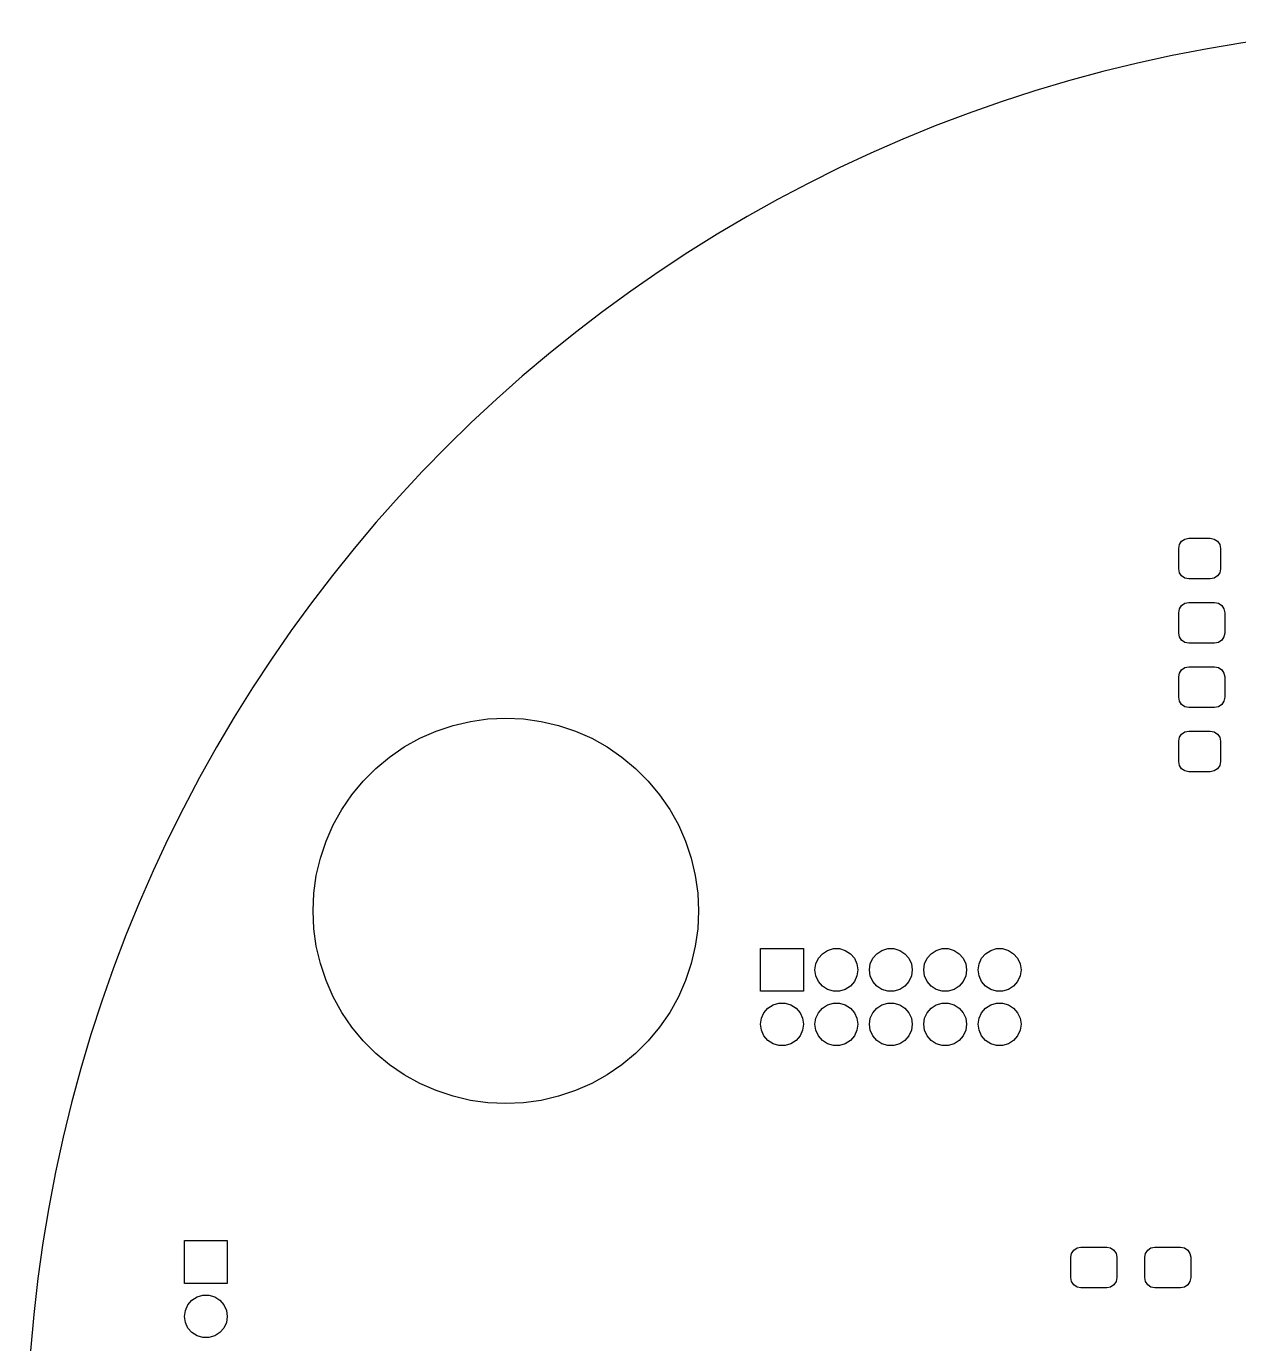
# Model space of a CAD drawing. Extents: x 116 to 183, y -110.2 to -37.6.
# Drawn here: x 115.95 to 144.25, y -68.33 to -37.57 of the extents above; entities that cross this region are included whole.
import ezdxf

# ---------------------------------------------------------------- set-up
doc = ezdxf.new("R2010")
doc.units = 0
doc.layers.add('BLACK', color=7, linetype='CONTINUOUS')

msp = doc.modelspace()

# ---------------------------------------------------------------- linework, layer by layer
at = {"layer": 'BLACK', "linetype": 'CONTINUOUS'}
for p, q in [((142.85, -49.7625), (142.868079, -49.671613)), ((142.85, -50.2375), (142.85, -49.7625)), ((142.868079, -49.671613), (142.919562, -49.594562)), ((142.919562, -49.594562), (142.996613, -49.543079)), ((142.996613, -49.543079), (143.0875, -49.525)), ((143.0875, -49.525), (143.5875, -49.525)), ((143.5875, -49.525), (143.678387, -49.543079)), ((143.678387, -49.543079), (143.755438, -49.594562)), ((143.755438, -49.594562), (143.806921, -49.671613)), ((143.806921, -49.671613), (143.825, -49.7625)), ((143.825, -49.7625), (143.825, -50.2375)), ((142.868079, -50.328387), (142.85, -50.2375)), ((142.919562, -50.405438), (142.868079, -50.328387)), ((142.996613, -50.456921), (142.919562, -50.405438)), ((143.755438, -50.405438), (143.678387, -50.456921)), ((143.806921, -50.328387), (143.755438, -50.405438)), ((143.825, -50.2375), (143.806921, -50.328387)), ((143.0875, -50.475), (142.996613, -50.456921)), ((143.5875, -50.475), (143.0875, -50.475)), ((143.678387, -50.456921), (143.5875, -50.475)), ((142.919562, -51.094562), (142.996613, -51.043079)), ((142.996613, -51.043079), (143.0875, -51.025)), ((143.0875, -51.025), (143.6875, -51.025)), ((143.6875, -51.025), (143.778387, -51.043079)), ((143.778387, -51.043079), (143.855438, -51.094562)), ((142.85, -51.2625), (142.868079, -51.171613)), ((142.85, -51.7375), (142.85, -51.2625)), ((142.868079, -51.171613), (142.919562, -51.094562)), ((143.855438, -51.094562), (143.906921, -51.171613)), ((143.906921, -51.171613), (143.925, -51.2625)), ((143.925, -51.2625), (143.925, -51.7375)), ((142.868079, -51.828387), (142.85, -51.7375)), ((142.919562, -51.905438), (142.868079, -51.828387)), ((142.996613, -51.956921), (142.919562, -51.905438)), ((143.0875, -51.975), (142.996613, -51.956921)), ((143.778387, -51.956921), (143.6875, -51.975)), ((143.855438, -51.905438), (143.778387, -51.956921)), ((143.906921, -51.828387), (143.855438, -51.905438)), ((143.925, -51.7375), (143.906921, -51.828387)), ((143.6875, -51.975), (143.0875, -51.975)), ((142.919562, -52.594562), (142.996613, -52.543079)), ((142.996613, -52.543079), (143.0875, -52.525)), ((143.0875, -52.525), (143.6875, -52.525)), ((143.6875, -52.525), (143.778387, -52.543079)), ((143.778387, -52.543079), (143.855438, -52.594562)), ((142.85, -52.7625), (142.868079, -52.671613)), ((142.85, -53.2375), (142.85, -52.7625)), ((142.868079, -52.671613), (142.919562, -52.594562)), ((143.855438, -52.594562), (143.906921, -52.671613)), ((143.906921, -52.671613), (143.925, -52.7625)), ((143.925, -52.7625), (143.925, -53.2375)), ((142.868079, -53.328387), (142.85, -53.2375)), ((142.919562, -53.405438), (142.868079, -53.328387)), ((142.996613, -53.456921), (142.919562, -53.405438)), ((143.0875, -53.475), (142.996613, -53.456921)), ((143.6875, -53.475), (143.0875, -53.475)), ((143.778387, -53.456921), (143.6875, -53.475)), ((143.855438, -53.405438), (143.778387, -53.456921)), ((143.906921, -53.328387), (143.855438, -53.405438)), ((143.925, -53.2375), (143.906921, -53.328387)), ((125.910757, -53.895035), (126.315367, -53.799871)), ((126.315367, -53.799871), (126.727032, -53.742446)), ((126.727032, -53.742446), (127.14224, -53.72325)), ((127.14224, -53.72325), (127.557448, -53.742446)), ((127.557448, -53.742446), (127.969113, -53.799871)), ((127.969113, -53.799871), (128.373723, -53.895035)), ((125.136417, -54.195015), (125.516653, -54.027125)), ((125.516653, -54.027125), (125.910757, -53.895035)), ((128.373723, -53.895035), (128.767827, -54.027125)), ((128.767827, -54.027125), (129.148063, -54.195015)), ((142.868079, -54.171613), (142.919562, -54.094562)), ((142.919562, -54.094562), (142.996613, -54.043079)), ((142.996613, -54.043079), (143.0875, -54.025)), ((143.0875, -54.025), (143.5875, -54.025)), ((143.5875, -54.025), (143.678387, -54.043079)), ((143.678387, -54.043079), (143.755438, -54.094562)), ((143.755438, -54.094562), (143.806921, -54.171613)), ((124.430384, -54.632172), (124.773295, -54.397273)), ((124.773295, -54.397273), (125.136417, -54.195015)), ((129.148063, -54.195015), (129.511185, -54.397273)), ((129.511185, -54.397273), (129.854096, -54.632172)), ((142.85, -54.2625), (142.868079, -54.171613)), ((142.85, -54.7375), (142.85, -54.2625)), ((143.806921, -54.171613), (143.825, -54.2625)), ((143.825, -54.2625), (143.825, -54.7375)), ((124.11061, -54.89771), (124.430384, -54.632172)), ((129.854096, -54.632172), (130.17387, -54.89771)), ((142.868079, -54.828387), (142.85, -54.7375)), ((143.825, -54.7375), (143.806921, -54.828387)), ((123.8167, -55.19162), (124.11061, -54.89771)), ((130.17387, -54.89771), (130.46778, -55.19162)), ((142.919562, -54.905438), (142.868079, -54.828387)), ((142.996613, -54.956921), (142.919562, -54.905438)), ((143.0875, -54.975), (142.996613, -54.956921)), ((143.5875, -54.975), (143.0875, -54.975)), ((143.678387, -54.956921), (143.5875, -54.975)), ((143.755438, -54.905438), (143.678387, -54.956921)), ((143.806921, -54.828387), (143.755438, -54.905438)), ((123.551162, -55.511394), (123.8167, -55.19162)), ((130.46778, -55.19162), (130.733318, -55.511394)), ((123.316263, -55.854305), (123.551162, -55.511394)), ((130.733318, -55.511394), (130.968217, -55.854305)), ((123.114005, -56.217427), (123.316263, -55.854305)), ((130.968217, -55.854305), (131.170475, -56.217427)), ((122.946115, -56.597663), (123.114005, -56.217427)), ((131.170475, -56.217427), (131.338365, -56.597663)), ((122.814025, -56.991767), (122.946115, -56.597663)), ((131.338365, -56.597663), (131.470455, -56.991767)), ((122.718861, -57.396377), (122.814025, -56.991767)), ((131.470455, -56.991767), (131.565619, -57.396377)), ((122.661436, -57.808042), (122.718861, -57.396377)), ((131.565619, -57.396377), (131.623044, -57.808042)), ((122.64224, -58.22325), (122.661436, -57.808042)), ((131.623044, -57.808042), (131.64224, -58.22325)), ((122.661436, -58.638458), (122.64224, -58.22325)), ((131.64224, -58.22325), (131.623044, -58.638458)), ((122.718861, -59.050123), (122.661436, -58.638458)), ((131.623044, -58.638458), (131.565619, -59.050123)), ((122.814025, -59.454733), (122.718861, -59.050123)), ((131.565619, -59.050123), (131.470455, -59.454733)), ((133.09, -60.1), (133.09, -59.1)), ((133.09, -59.1), (134.09, -59.1)), ((134.09, -59.1), (134.09, -60.1)), ((134.380254, -59.459134), (134.439373, -59.32968)), ((134.439373, -59.32968), (134.53257, -59.222125)), ((134.53257, -59.222125), (134.652292, -59.145184)), ((134.652292, -59.145184), (134.788843, -59.105089)), ((134.788843, -59.105089), (134.931157, -59.105089)), ((134.931157, -59.105089), (135.067708, -59.145184)), ((135.067708, -59.145184), (135.18743, -59.222125)), ((135.18743, -59.222125), (135.280627, -59.32968)), ((135.280627, -59.32968), (135.339746, -59.459134)), ((135.650254, -59.459134), (135.709373, -59.32968)), ((135.709373, -59.32968), (135.80257, -59.222125)), ((135.80257, -59.222125), (135.922292, -59.145184)), ((135.922292, -59.145184), (136.058843, -59.105089)), ((136.058843, -59.105089), (136.201157, -59.105089)), ((136.201157, -59.105089), (136.337708, -59.145184)), ((136.337708, -59.145184), (136.45743, -59.222125)), ((136.45743, -59.222125), (136.550627, -59.32968)), ((136.550627, -59.32968), (136.609746, -59.459134)), ((136.920254, -59.459134), (136.979373, -59.32968)), ((136.979373, -59.32968), (137.07257, -59.222125)), ((137.07257, -59.222125), (137.192292, -59.145184)), ((137.192292, -59.145184), (137.328843, -59.105089)), ((137.328843, -59.105089), (137.471157, -59.105089)), ((137.471157, -59.105089), (137.607708, -59.145184)), ((137.607708, -59.145184), (137.72743, -59.222125)), ((137.72743, -59.222125), (137.820627, -59.32968)), ((137.820627, -59.32968), (137.879746, -59.459134)), ((138.190254, -59.459134), (138.249373, -59.32968)), ((138.249373, -59.32968), (138.34257, -59.222125)), ((138.34257, -59.222125), (138.462292, -59.145184)), ((138.462292, -59.145184), (138.598843, -59.105089)), ((138.598843, -59.105089), (138.741157, -59.105089)), ((138.741157, -59.105089), (138.877708, -59.145184)), ((138.877708, -59.145184), (138.99743, -59.222125)), ((138.99743, -59.222125), (139.090627, -59.32968)), ((139.090627, -59.32968), (139.149746, -59.459134)), ((122.946115, -59.848837), (122.814025, -59.454733)), ((131.470455, -59.454733), (131.338365, -59.848837)), ((134.36, -59.6), (134.380254, -59.459134)), ((134.380254, -59.740866), (134.36, -59.6)), ((135.339746, -59.459134), (135.36, -59.6)), ((135.36, -59.6), (135.339746, -59.740866)), ((135.63, -59.6), (135.650254, -59.459134)), ((135.650254, -59.740866), (135.63, -59.6)), ((136.609746, -59.459134), (136.63, -59.6)), ((136.63, -59.6), (136.609746, -59.740866)), ((136.9, -59.6), (136.920254, -59.459134)), ((136.920254, -59.740866), (136.9, -59.6)), ((137.879746, -59.459134), (137.9, -59.6)), ((137.9, -59.6), (137.879746, -59.740866)), ((138.17, -59.6), (138.190254, -59.459134)), ((138.190254, -59.740866), (138.17, -59.6)), ((139.149746, -59.459134), (139.17, -59.6)), ((139.17, -59.6), (139.149746, -59.740866)), ((123.114005, -60.229073), (122.946115, -59.848837)), ((131.338365, -59.848837), (131.170475, -60.229073)), ((134.439373, -59.87032), (134.380254, -59.740866)), ((134.53257, -59.977875), (134.439373, -59.87032)), ((135.280627, -59.87032), (135.18743, -59.977875)), ((135.339746, -59.740866), (135.280627, -59.87032)), ((135.709373, -59.87032), (135.650254, -59.740866)), ((135.80257, -59.977875), (135.709373, -59.87032)), ((136.550627, -59.87032), (136.45743, -59.977875)), ((136.609746, -59.740866), (136.550627, -59.87032)), ((136.979373, -59.87032), (136.920254, -59.740866)), ((137.07257, -59.977875), (136.979373, -59.87032)), ((137.820627, -59.87032), (137.72743, -59.977875)), ((137.879746, -59.740866), (137.820627, -59.87032)), ((138.249373, -59.87032), (138.190254, -59.740866)), ((138.34257, -59.977875), (138.249373, -59.87032)), ((139.090627, -59.87032), (138.99743, -59.977875)), ((139.149746, -59.740866), (139.090627, -59.87032)), ((123.316263, -60.592195), (123.114005, -60.229073)), ((131.170475, -60.229073), (130.968217, -60.592195)), ((134.09, -60.1), (133.09, -60.1)), ((134.652292, -60.054816), (134.53257, -59.977875)), ((134.788843, -60.094911), (134.652292, -60.054816)), ((134.931157, -60.094911), (134.788843, -60.094911)), ((135.067708, -60.054816), (134.931157, -60.094911)), ((135.18743, -59.977875), (135.067708, -60.054816)), ((135.922292, -60.054816), (135.80257, -59.977875)), ((136.058843, -60.094911), (135.922292, -60.054816)), ((136.201157, -60.094911), (136.058843, -60.094911)), ((136.337708, -60.054816), (136.201157, -60.094911)), ((136.45743, -59.977875), (136.337708, -60.054816)), ((137.192292, -60.054816), (137.07257, -59.977875)), ((137.328843, -60.094911), (137.192292, -60.054816)), ((137.471157, -60.094911), (137.328843, -60.094911)), ((137.607708, -60.054816), (137.471157, -60.094911)), ((137.72743, -59.977875), (137.607708, -60.054816)), ((138.462292, -60.054816), (138.34257, -59.977875)), ((138.598843, -60.094911), (138.462292, -60.054816)), ((138.741157, -60.094911), (138.598843, -60.094911)), ((138.877708, -60.054816), (138.741157, -60.094911)), ((138.99743, -59.977875), (138.877708, -60.054816)), ((133.169373, -60.59968), (133.26257, -60.492125)), ((133.26257, -60.492125), (133.382292, -60.415184)), ((133.382292, -60.415184), (133.518843, -60.375089)), ((133.518843, -60.375089), (133.661157, -60.375089)), ((133.661157, -60.375089), (133.797708, -60.415184)), ((133.797708, -60.415184), (133.91743, -60.492125)), ((133.91743, -60.492125), (134.010627, -60.59968)), ((134.439373, -60.59968), (134.53257, -60.492125)), ((134.53257, -60.492125), (134.652292, -60.415184)), ((134.652292, -60.415184), (134.788843, -60.375089)), ((134.788843, -60.375089), (134.931157, -60.375089)), ((134.931157, -60.375089), (135.067708, -60.415184)), ((135.067708, -60.415184), (135.18743, -60.492125)), ((135.18743, -60.492125), (135.280627, -60.59968)), ((135.709373, -60.59968), (135.80257, -60.492125)), ((135.80257, -60.492125), (135.922292, -60.415184)), ((135.922292, -60.415184), (136.058843, -60.375089)), ((136.058843, -60.375089), (136.201157, -60.375089)), ((136.201157, -60.375089), (136.337708, -60.415184)), ((136.337708, -60.415184), (136.45743, -60.492125)), ((136.45743, -60.492125), (136.550627, -60.59968)), ((136.979373, -60.59968), (137.07257, -60.492125)), ((137.07257, -60.492125), (137.192292, -60.415184)), ((137.192292, -60.415184), (137.328843, -60.375089)), ((137.328843, -60.375089), (137.471157, -60.375089)), ((137.471157, -60.375089), (137.607708, -60.415184)), ((137.607708, -60.415184), (137.72743, -60.492125)), ((137.72743, -60.492125), (137.820627, -60.59968)), ((138.249373, -60.59968), (138.34257, -60.492125)), ((138.34257, -60.492125), (138.462292, -60.415184)), ((138.462292, -60.415184), (138.598843, -60.375089)), ((138.598843, -60.375089), (138.741157, -60.375089)), ((138.741157, -60.375089), (138.877708, -60.415184)), ((138.877708, -60.415184), (138.99743, -60.492125)), ((138.99743, -60.492125), (139.090627, -60.59968)), ((123.551162, -60.935106), (123.316263, -60.592195)), ((130.968217, -60.592195), (130.733318, -60.935106)), ((133.09, -60.87), (133.110254, -60.729134)), ((133.110254, -61.010866), (133.09, -60.87)), ((133.110254, -60.729134), (133.169373, -60.59968)), ((134.010627, -60.59968), (134.069746, -60.729134)), ((134.069746, -60.729134), (134.09, -60.87)), ((134.09, -60.87), (134.069746, -61.010866)), ((134.36, -60.87), (134.380254, -60.729134)), ((134.380254, -61.010866), (134.36, -60.87)), ((134.380254, -60.729134), (134.439373, -60.59968)), ((135.280627, -60.59968), (135.339746, -60.729134)), ((135.339746, -60.729134), (135.36, -60.87)), ((135.36, -60.87), (135.339746, -61.010866)), ((135.63, -60.87), (135.650254, -60.729134)), ((135.650254, -61.010866), (135.63, -60.87)), ((135.650254, -60.729134), (135.709373, -60.59968)), ((136.550627, -60.59968), (136.609746, -60.729134)), ((136.609746, -60.729134), (136.63, -60.87)), ((136.63, -60.87), (136.609746, -61.010866)), ((136.9, -60.87), (136.920254, -60.729134)), ((136.920254, -61.010866), (136.9, -60.87)), ((136.920254, -60.729134), (136.979373, -60.59968)), ((137.820627, -60.59968), (137.879746, -60.729134)), ((137.879746, -60.729134), (137.9, -60.87)), ((137.9, -60.87), (137.879746, -61.010866)), ((138.17, -60.87), (138.190254, -60.729134)), ((138.190254, -61.010866), (138.17, -60.87)), ((138.190254, -60.729134), (138.249373, -60.59968)), ((139.090627, -60.59968), (139.149746, -60.729134)), ((139.149746, -60.729134), (139.17, -60.87)), ((139.17, -60.87), (139.149746, -61.010866)), ((123.8167, -61.25488), (123.551162, -60.935106)), ((130.733318, -60.935106), (130.46778, -61.25488)), ((133.169373, -61.14032), (133.110254, -61.010866)), ((133.26257, -61.247875), (133.169373, -61.14032)), ((134.010627, -61.14032), (133.91743, -61.247875)), ((134.069746, -61.010866), (134.010627, -61.14032)), ((134.439373, -61.14032), (134.380254, -61.010866)), ((134.53257, -61.247875), (134.439373, -61.14032)), ((135.280627, -61.14032), (135.18743, -61.247875)), ((135.339746, -61.010866), (135.280627, -61.14032)), ((135.709373, -61.14032), (135.650254, -61.010866)), ((135.80257, -61.247875), (135.709373, -61.14032)), ((136.550627, -61.14032), (136.45743, -61.247875)), ((136.609746, -61.010866), (136.550627, -61.14032)), ((136.979373, -61.14032), (136.920254, -61.010866)), ((137.07257, -61.247875), (136.979373, -61.14032)), ((137.820627, -61.14032), (137.72743, -61.247875)), ((137.879746, -61.010866), (137.820627, -61.14032)), ((138.249373, -61.14032), (138.190254, -61.010866)), ((138.34257, -61.247875), (138.249373, -61.14032)), ((139.090627, -61.14032), (138.99743, -61.247875)), ((139.149746, -61.010866), (139.090627, -61.14032)), ((124.11061, -61.54879), (123.8167, -61.25488)), ((130.46778, -61.25488), (130.17387, -61.54879)), ((133.382292, -61.324816), (133.26257, -61.247875)), ((133.518843, -61.364911), (133.382292, -61.324816)), ((133.661157, -61.364911), (133.518843, -61.364911)), ((133.797708, -61.324816), (133.661157, -61.364911)), ((133.91743, -61.247875), (133.797708, -61.324816)), ((134.652292, -61.324816), (134.53257, -61.247875)), ((134.788843, -61.364911), (134.652292, -61.324816)), ((134.931157, -61.364911), (134.788843, -61.364911)), ((135.067708, -61.324816), (134.931157, -61.364911)), ((135.18743, -61.247875), (135.067708, -61.324816)), ((135.922292, -61.324816), (135.80257, -61.247875)), ((136.058843, -61.364911), (135.922292, -61.324816)), ((136.201157, -61.364911), (136.058843, -61.364911)), ((136.337708, -61.324816), (136.201157, -61.364911)), ((136.45743, -61.247875), (136.337708, -61.324816)), ((137.192292, -61.324816), (137.07257, -61.247875)), ((137.328843, -61.364911), (137.192292, -61.324816)), ((137.471157, -61.364911), (137.328843, -61.364911)), ((137.607708, -61.324816), (137.471157, -61.364911)), ((137.72743, -61.247875), (137.607708, -61.324816)), ((138.462292, -61.324816), (138.34257, -61.247875)), ((138.598843, -61.364911), (138.462292, -61.324816)), ((138.741157, -61.364911), (138.598843, -61.364911)), ((138.877708, -61.324816), (138.741157, -61.364911)), ((138.99743, -61.247875), (138.877708, -61.324816)), ((124.430384, -61.814328), (124.11061, -61.54879)), ((130.17387, -61.54879), (129.854096, -61.814328)), ((124.773295, -62.049227), (124.430384, -61.814328)), ((125.136417, -62.251485), (124.773295, -62.049227)), ((129.511185, -62.049227), (129.148063, -62.251485)), ((129.854096, -61.814328), (129.511185, -62.049227)), ((125.516653, -62.419375), (125.136417, -62.251485)), ((125.910757, -62.551465), (125.516653, -62.419375)), ((128.767827, -62.419375), (128.373723, -62.551465)), ((129.148063, -62.251485), (128.767827, -62.419375)), ((126.315367, -62.646629), (125.910757, -62.551465)), ((126.727032, -62.704054), (126.315367, -62.646629)), ((127.14224, -62.72325), (126.727032, -62.704054)), ((127.557448, -62.704054), (127.14224, -62.72325)), ((127.969113, -62.646629), (127.557448, -62.704054)), ((128.373723, -62.551465), (127.969113, -62.646629)), ((119.642, -66.921), (119.642, -65.921)), ((119.642, -65.921), (120.642, -65.921)), ((120.642, -65.921), (120.642, -66.921)), ((140.401562, -66.142562), (140.478613, -66.091079)), ((140.478613, -66.091079), (140.5695, -66.073)), ((140.5695, -66.073), (141.1695, -66.073)), ((141.1695, -66.073), (141.260387, -66.091079)), ((141.260387, -66.091079), (141.337438, -66.142562)), ((142.126562, -66.142562), (142.203613, -66.091079)), ((142.203613, -66.091079), (142.2945, -66.073)), ((142.2945, -66.073), (142.8945, -66.073)), ((142.8945, -66.073), (142.985387, -66.091079)), ((142.985387, -66.091079), (143.062438, -66.142562)), ((140.332, -66.3105), (140.350079, -66.219613)), ((140.332, -66.7855), (140.332, -66.3105)), ((140.350079, -66.219613), (140.401562, -66.142562)), ((141.337438, -66.142562), (141.388921, -66.219613)), ((141.388921, -66.219613), (141.407, -66.3105)), ((141.407, -66.3105), (141.407, -66.7855)), ((142.057, -66.3105), (142.075079, -66.219613)), ((142.057, -66.7855), (142.057, -66.3105)), ((142.075079, -66.219613), (142.126562, -66.142562)), ((143.062438, -66.142562), (143.113921, -66.219613)), ((143.113921, -66.219613), (143.132, -66.3105)), ((143.132, -66.3105), (143.132, -66.7855)), ((120.642, -66.921), (119.642, -66.921)), ((140.350079, -66.876387), (140.332, -66.7855)), ((140.401562, -66.953438), (140.350079, -66.876387)), ((140.478613, -67.004921), (140.401562, -66.953438)), ((140.5695, -67.023), (140.478613, -67.004921)), ((141.1695, -67.023), (140.5695, -67.023)), ((141.260387, -67.004921), (141.1695, -67.023)), ((141.337438, -66.953438), (141.260387, -67.004921)), ((141.388921, -66.876387), (141.337438, -66.953438)), ((141.407, -66.7855), (141.388921, -66.876387)), ((142.075079, -66.876387), (142.057, -66.7855)), ((142.126562, -66.953438), (142.075079, -66.876387)), ((142.203613, -67.004921), (142.126562, -66.953438)), ((142.2945, -67.023), (142.203613, -67.004921)), ((142.8945, -67.023), (142.2945, -67.023)), ((142.985387, -67.004921), (142.8945, -67.023)), ((143.062438, -66.953438), (142.985387, -67.004921)), ((143.113921, -66.876387), (143.062438, -66.953438)), ((143.132, -66.7855), (143.113921, -66.876387)), ((119.721373, -67.42068), (119.81457, -67.313125)), ((119.81457, -67.313125), (119.934292, -67.236184)), ((119.934292, -67.236184), (120.070843, -67.196089)), ((120.070843, -67.196089), (120.213157, -67.196089)), ((120.213157, -67.196089), (120.349708, -67.236184)), ((120.349708, -67.236184), (120.46943, -67.313125)), ((120.46943, -67.313125), (120.562627, -67.42068)), ((119.642, -67.691), (119.662254, -67.550134)), ((119.662254, -67.550134), (119.721373, -67.42068)), ((120.562627, -67.42068), (120.621746, -67.550134)), ((120.621746, -67.550134), (120.642, -67.691)), ((119.662254, -67.831866), (119.642, -67.691)), ((119.721373, -67.96132), (119.662254, -67.831866)), ((120.621746, -67.831866), (120.562627, -67.96132)), ((120.642, -67.691), (120.621746, -67.831866)), ((119.81457, -68.068875), (119.721373, -67.96132)), ((119.934292, -68.145816), (119.81457, -68.068875)), ((120.070843, -68.185911), (119.934292, -68.145816)), ((120.213157, -68.185911), (120.070843, -68.185911)), ((120.349708, -68.145816), (120.213157, -68.185911)), ((120.46943, -68.068875), (120.349708, -68.145816)), ((120.562627, -67.96132), (120.46943, -68.068875))]:
    msp.add_line(p, q, dxfattribs=at)
at = {"layer": 'BLACK'}
msp.add_arc((149.450502, -71.074296), 33.5, 0, 180, dxfattribs=at)

doc.saveas('drawing.dxf')
